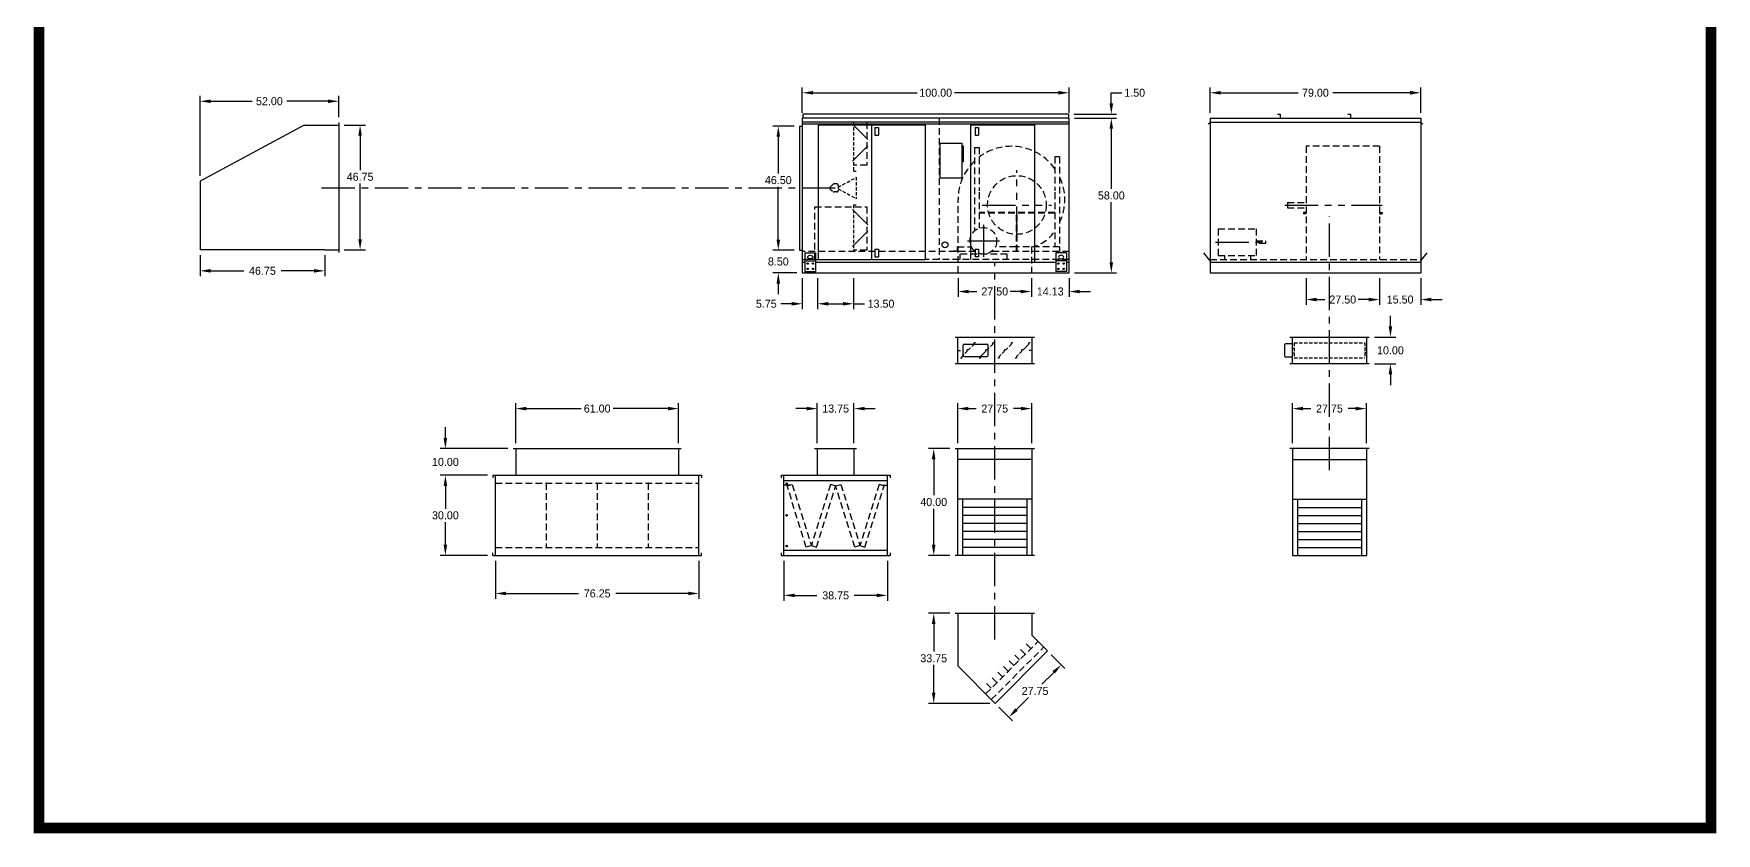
# Model space of a CAD drawing. Header units: inches. Extents: x 6 to 636, y -763 to 72.
# Drawn here: x 6 to 636, y -763 to -463 of the extents above; entities that cross this region are included whole.
import ezdxf

# ---------------------------------------------------------------- set-up
doc = ezdxf.new("R2010")
doc.units = ezdxf.units.IN
doc.header["$LTSCALE"] = 10
doc.header["$MEASUREMENT"] = 0
for name, pattern in [('CENTER', [2, 1.25, -0.25, 0.25, -0.25]), ('HIDDEN', [0.375, 0.25, -0.125]), ('PHANTOM', [2.5, 1.25, -0.25, 0.25, -0.25, 0.25, -0.25])]:
    doc.linetypes.add(name, pattern=pattern)
for name, color, linetype in [('4-Way DiffuserDN', 5, 'Continuous'), ('CENTERLINE', 2, 'CENTER'), ('DIFFUSER', 5, 'Continuous'), ('DISC-DAMPER', 5, 'Continuous'), ('FA-FILTER', 5, 'Continuous'), ('FDT-HOOD', 5, 'Continuous'), ('OBJECT', 5, 'Continuous'), ('RAM22UNIT', 3, 'Continuous')]:
    doc.layers.add(name, color=color, linetype=linetype)
doc.layers.add('TEXT', color=7, linetype='Continuous', lineweight=40)
doc.dimstyles.new('DIMENSIONS', dxfattribs={"dimscale": 0, "dimtxt": 3, "dimasz": 4, "dimexe": 2, "dimexo": 2, "dimgap": 1, "dimtad": 0, "dimtih": 1, "dimtoh": 1, "dimzin": 0, "dimdsep": 46, "dimtxsty": 'Standard', "dimcen": 0.09, "dimclrd": 256, "dimclre": 256, "dimclrt": 1, "dimadec": 0, "dimazin": 0, "dimtfac": 1, "dimtofl": 0, "dimtmove": 0, "dimatfit": 3, "dimfxl": 0, "dimtolj": 1, "dimtzin": 0, "dimarcsym": 0})

# ---------------------------------------------------------------- blocks, each defined once
blk = doc.blocks.new('*D57')
at = {"layer": 'DEFPOINTS', "color": 0}
for p in [(342.96, -680.28), (350.96, -680.28), (365.96, -714.03)]:
    blk.add_point(p, dxfattribs=at)
at = {"layer": 'RAM22UNIT', "lineweight": -2}
for p, q in [((348.96, -680.28), (340.96, -680.28)), ((342.96, -684.28), (342.96, -694.65)), ((342.96, -710.03), (342.96, -699.65)), ((363.96, -714.03), (340.96, -714.03))]:
    blk.add_line(p, q, dxfattribs=at)
at = {"layer": 'RAM22UNIT'}
for points in [[(342.29, -684.28), (343.62, -684.28), (342.96, -680.28)], [(342.29, -710.03), (343.62, -710.03), (342.96, -714.03)]]:
    blk.add_solid(points, dxfattribs=at)
at = {"layer": 'RAM22UNIT', "color": 1, "insert": (342.96, -697.15), "char_height": 3, "attachment_point": 5}
blk.add_mtext('\\A1;33.75', dxfattribs=at)
blk = doc.blocks.new('*D59')
at = {"layer": 'DEFPOINTS', "color": 0}
for p in [(352.08, -552.7), (379.58, -552.7), (379.58, -559.69)]:
    blk.add_point(p, dxfattribs=at)
at = {"layer": 'RAM22UNIT', "lineweight": -2}
for p, q in [((352.08, -554.7), (352.08, -561.69)), ((379.58, -554.7), (379.58, -561.69)), ((356.08, -559.69), (359.08, -559.69)), ((375.58, -559.69), (372.58, -559.69))]:
    blk.add_line(p, q, dxfattribs=at)
at = {"layer": 'RAM22UNIT'}
for points in [[(356.08, -559.03), (356.08, -560.36), (352.08, -559.69)], [(375.58, -559.03), (375.58, -560.36), (379.58, -559.69)]]:
    blk.add_solid(points, dxfattribs=at)
at = {"layer": 'RAM22UNIT', "color": 1, "insert": (365.83, -559.69), "char_height": 3, "attachment_point": 5}
blk.add_mtext('\\A1;27.50', dxfattribs=at)
blk = doc.blocks.new('*D60')
at = {"layer": 'DEFPOINTS', "color": 0}
for p in [(379.71, -603.57), (351.96, -618.57), (379.71, -618.57)]:
    blk.add_point(p, dxfattribs=at)
at = {"layer": 'RAM22UNIT', "lineweight": -2}
for p, q in [((351.96, -616.57), (351.96, -601.57)), ((355.96, -603.57), (358.83, -603.57)), ((375.71, -603.57), (372.83, -603.57)), ((379.71, -616.57), (379.71, -601.57))]:
    blk.add_line(p, q, dxfattribs=at)
at = {"layer": 'RAM22UNIT'}
for points in [[(355.96, -602.9), (355.96, -604.24), (351.96, -603.57)], [(375.71, -602.9), (375.71, -604.24), (379.71, -603.57)]]:
    blk.add_solid(points, dxfattribs=at)
at = {"layer": 'RAM22UNIT', "color": 1, "insert": (365.83, -603.57), "char_height": 3, "attachment_point": 5}
blk.add_mtext('\\A1;27.75', dxfattribs=at)
blk = doc.blocks.new('*D62')
at = {"layer": 'DEFPOINTS', "color": 0}
for p in [(393.71, -485.2), (293.71, -494.7), (393.71, -494.7)]:
    blk.add_point(p, dxfattribs=at)
at = {"layer": 'RAM22UNIT', "lineweight": -2}
for p, q in [((293.71, -492.7), (293.71, -483.2)), ((297.71, -485.2), (336.71, -485.2)), ((389.71, -485.2), (350.71, -485.2)), ((393.71, -492.7), (393.71, -483.2))]:
    blk.add_line(p, q, dxfattribs=at)
at = {"layer": 'RAM22UNIT'}
for points in [[(297.71, -484.53), (297.71, -485.87), (293.71, -485.2)], [(389.71, -484.53), (389.71, -485.87), (393.71, -485.2)]]:
    blk.add_solid(points, dxfattribs=at)
at = {"layer": 'RAM22UNIT', "color": 1, "insert": (343.71, -485.2), "char_height": 3, "attachment_point": 5}
blk.add_mtext('\\A1;100.00', dxfattribs=at)
blk = doc.blocks.new('*D63')
at = {"layer": 'DEFPOINTS', "color": 0}
for p in [(350.96, -618.57), (342.96, -658.57), (350.96, -658.57)]:
    blk.add_point(p, dxfattribs=at)
at = {"layer": 'RAM22UNIT', "lineweight": -2}
for p, q in [((348.96, -618.57), (340.96, -618.57)), ((342.96, -622.57), (342.96, -636.07)), ((342.96, -654.57), (342.96, -641.07)), ((348.96, -658.57), (340.96, -658.57))]:
    blk.add_line(p, q, dxfattribs=at)
at = {"layer": 'RAM22UNIT'}
for points in [[(342.29, -622.57), (343.62, -622.57), (342.96, -618.57)], [(342.29, -654.57), (343.62, -654.57), (342.96, -658.57)]]:
    blk.add_solid(points, dxfattribs=at)
at = {"layer": 'RAM22UNIT', "color": 1, "insert": (342.96, -638.57), "char_height": 3, "attachment_point": 5}
blk.add_mtext('\\A1;40.00', dxfattribs=at)
blk = doc.blocks.new('*D64')
at = {"layer": 'DEFPOINTS', "color": 0}
for p in [(67.97, -544.07), (114.72, -544.07), (114.72, -551.94)]:
    blk.add_point(p, dxfattribs=at)
at = {"layer": 'RAM22UNIT', "lineweight": -2}
for p, q in [((67.97, -546.07), (67.97, -553.94)), ((114.72, -546.07), (114.72, -553.94)), ((71.97, -551.94), (84.35, -551.94)), ((110.72, -551.94), (98.35, -551.94))]:
    blk.add_line(p, q, dxfattribs=at)
at = {"layer": 'RAM22UNIT'}
for points in [[(71.97, -551.27), (71.97, -552.6), (67.97, -551.94)], [(110.72, -551.27), (110.72, -552.6), (114.72, -551.94)]]:
    blk.add_solid(points, dxfattribs=at)
at = {"layer": 'RAM22UNIT', "color": 1, "insert": (91.35, -551.94), "char_height": 3, "attachment_point": 5}
blk.add_mtext('\\A1;46.75', dxfattribs=at)
blk = doc.blocks.new('*D65')
at = {"layer": 'DEFPOINTS', "color": 0}
for p in [(119.97, -488.38), (119.97, -496.32), (67.97, -518.32)]:
    blk.add_point(p, dxfattribs=at)
at = {"layer": 'RAM22UNIT', "lineweight": -2}
for p, q in [((67.97, -516.32), (67.97, -486.38)), ((71.97, -488.38), (87.47, -488.38)), ((115.97, -488.38), (100.47, -488.38)), ((119.97, -494.32), (119.97, -486.38))]:
    blk.add_line(p, q, dxfattribs=at)
at = {"layer": 'RAM22UNIT'}
for points in [[(71.97, -487.72), (71.97, -489.05), (67.97, -488.38)], [(115.97, -487.72), (115.97, -489.05), (119.97, -488.38)]]:
    blk.add_solid(points, dxfattribs=at)
at = {"layer": 'RAM22UNIT', "color": 1, "insert": (93.97, -488.38), "char_height": 3, "attachment_point": 5}
blk.add_mtext('\\A1;52.00', dxfattribs=at)
blk = doc.blocks.new('*D66')
at = {"layer": 'DEFPOINTS', "color": 0}
for p in [(119.97, -497.32), (119.97, -544.07), (127.97, -544.07)]:
    blk.add_point(p, dxfattribs=at)
at = {"layer": 'RAM22UNIT', "lineweight": -2}
for p, q in [((121.97, -497.32), (129.97, -497.32)), ((127.97, -501.32), (127.97, -514.2)), ((127.97, -540.07), (127.97, -519.2)), ((121.97, -544.07), (129.97, -544.07))]:
    blk.add_line(p, q, dxfattribs=at)
at = {"layer": 'RAM22UNIT'}
for points in [[(127.3, -501.32), (128.63, -501.32), (127.97, -497.32)], [(127.3, -540.07), (128.63, -540.07), (127.97, -544.07)]]:
    blk.add_solid(points, dxfattribs=at)
at = {"layer": 'RAM22UNIT', "color": 1, "insert": (127.97, -516.7), "char_height": 3, "attachment_point": 5}
blk.add_mtext('\\A1;46.75', dxfattribs=at)
blk = doc.blocks.new('*D67')
at = {"layer": 'DEFPOINTS', "color": 0}
for p in [(292.71, -544.2), (284.71, -552.7), (293.71, -552.7)]:
    blk.add_point(p, dxfattribs=at)
at = {"layer": 'RAM22UNIT', "lineweight": -2}
for p, q in [((284.71, -540.2), (284.71, -536.2)), ((290.71, -544.2), (282.71, -544.2)), ((291.71, -552.7), (282.71, -552.7)), ((284.71, -556.7), (284.71, -560.7))]:
    blk.add_line(p, q, dxfattribs=at)
at = {"layer": 'RAM22UNIT'}
for points in [[(284.04, -540.2), (285.37, -540.2), (284.71, -544.2)], [(284.04, -556.7), (285.37, -556.7), (284.71, -552.7)]]:
    blk.add_solid(points, dxfattribs=at)
at = {"layer": 'RAM22UNIT', "color": 1, "insert": (284.71, -548.45), "char_height": 3, "attachment_point": 5}
blk.add_mtext('\\A1;8.50', dxfattribs=at)
blk = doc.blocks.new('*D68')
at = {"layer": 'DEFPOINTS', "color": 0}
for p in [(292.71, -497.7), (284.71, -544.2), (292.71, -544.2)]:
    blk.add_point(p, dxfattribs=at)
at = {"layer": 'RAM22UNIT', "lineweight": -2}
for p, q in [((290.71, -497.7), (282.71, -497.7)), ((284.71, -501.7), (284.71, -515.45)), ((284.71, -540.2), (284.71, -520.45)), ((290.71, -544.2), (282.71, -544.2))]:
    blk.add_line(p, q, dxfattribs=at)
at = {"layer": 'RAM22UNIT'}
for points in [[(284.04, -501.7), (285.37, -501.7), (284.71, -497.7)], [(284.04, -540.2), (285.37, -540.2), (284.71, -544.2)]]:
    blk.add_solid(points, dxfattribs=at)
at = {"layer": 'RAM22UNIT', "color": 1, "insert": (284.71, -517.95), "char_height": 3, "attachment_point": 5}
blk.add_mtext('\\A1;46.50', dxfattribs=at)
blk = doc.blocks.new('*D71')
at = {"layer": 'DEFPOINTS', "color": 0}
for p in [(385.58, -694.4), (390.76, -699.58), (365.96, -714.03)]:
    blk.add_point(p, dxfattribs=at)
at = {"layer": 'RAM22UNIT', "lineweight": -2}
for p, q in [((386.99, -695.82), (392.17, -701)), ((387.93, -702.41), (383.45, -706.9)), ((373.97, -716.38), (378.45, -711.9)), ((367.37, -715.44), (372.55, -720.62))]:
    blk.add_line(p, q, dxfattribs=at)
at = {"layer": 'RAM22UNIT'}
for points in [[(387.46, -701.94), (388.4, -702.88), (390.76, -699.58)], [(373.49, -715.91), (374.44, -716.85), (371.14, -719.21)]]:
    blk.add_solid(points, dxfattribs=at)
at = {"layer": 'RAM22UNIT', "color": 1, "insert": (380.95, -709.4), "char_height": 3, "attachment_point": 5}
blk.add_mtext('\\A1;27.75', dxfattribs=at)
blk = doc.blocks.new('*D72')
at = {"layer": 'DEFPOINTS', "color": 0}
for p in [(505.15, -603.57), (477.4, -618.57), (505.15, -618.57)]:
    blk.add_point(p, dxfattribs=at)
at = {"layer": 'RAM22UNIT', "lineweight": -2}
for p, q in [((477.4, -616.57), (477.4, -601.57)), ((481.4, -603.57), (484.28, -603.57)), ((501.15, -603.57), (498.28, -603.57)), ((505.15, -616.57), (505.15, -601.57))]:
    blk.add_line(p, q, dxfattribs=at)
at = {"layer": 'RAM22UNIT'}
for points in [[(481.4, -602.9), (481.4, -604.24), (477.4, -603.57)], [(501.15, -602.9), (501.15, -604.24), (505.15, -603.57)]]:
    blk.add_solid(points, dxfattribs=at)
at = {"layer": 'RAM22UNIT', "color": 1, "insert": (491.28, -603.57), "char_height": 3, "attachment_point": 5}
blk.add_mtext('\\A1;27.75', dxfattribs=at)
blk = doc.blocks.new('*D73')
at = {"layer": 'DEFPOINTS', "color": 0}
for p in [(393.46, -493.2), (393.71, -494.7), (409.53, -493.2)]:
    blk.add_point(p, dxfattribs=at)
at = {"layer": 'RAM22UNIT', "lineweight": -2}
for p, q in [((409.53, -489.2), (409.53, -485.2)), ((409.53, -485.2), (413.53, -485.2)), ((395.46, -493.2), (411.53, -493.2)), ((395.71, -494.7), (411.53, -494.7)), ((409.53, -498.7), (409.53, -502.7))]:
    blk.add_line(p, q, dxfattribs=at)
at = {"layer": 'RAM22UNIT'}
for points in [[(408.86, -489.2), (410.19, -489.2), (409.53, -493.2)], [(408.86, -498.7), (410.19, -498.7), (409.53, -494.7)]]:
    blk.add_solid(points, dxfattribs=at)
at = {"layer": 'RAM22UNIT', "color": 1, "insert": (418.28, -485.2), "char_height": 3, "attachment_point": 5}
blk.add_mtext('\\A1;1.50', dxfattribs=at)
blk = doc.blocks.new('*D74')
at = {"layer": 'DEFPOINTS', "color": 0}
for p in [(393.71, -494.7), (409.53, -494.7), (393.71, -552.7)]:
    blk.add_point(p, dxfattribs=at)
at = {"layer": 'RAM22UNIT', "lineweight": -2}
for p, q in [((395.71, -494.7), (411.53, -494.7)), ((409.53, -498.7), (409.53, -521.2)), ((409.53, -548.7), (409.53, -526.2)), ((395.71, -552.7), (411.53, -552.7))]:
    blk.add_line(p, q, dxfattribs=at)
at = {"layer": 'RAM22UNIT'}
for points in [[(408.86, -498.7), (410.19, -498.7), (409.53, -494.7)], [(408.86, -548.7), (410.19, -548.7), (409.53, -552.7)]]:
    blk.add_solid(points, dxfattribs=at)
at = {"layer": 'RAM22UNIT', "color": 1, "insert": (409.53, -523.7), "char_height": 3, "attachment_point": 5}
blk.add_mtext('\\A1;58.00', dxfattribs=at)
blk = doc.blocks.new('*D75')
at = {"layer": 'DEFPOINTS', "color": 0}
for p in [(379.58, -552.7), (393.71, -552.7), (393.71, -559.69)]:
    blk.add_point(p, dxfattribs=at)
at = {"layer": 'RAM22UNIT', "lineweight": -2}
for p, q in [((379.58, -554.7), (379.58, -561.69)), ((393.71, -554.7), (393.71, -561.69)), ((375.58, -559.69), (371.58, -559.69)), ((397.71, -559.69), (401.71, -559.69))]:
    blk.add_line(p, q, dxfattribs=at)
at = {"layer": 'RAM22UNIT'}
for points in [[(375.58, -559.03), (375.58, -560.36), (379.58, -559.69)], [(397.71, -559.03), (397.71, -560.36), (393.71, -559.69)]]:
    blk.add_solid(points, dxfattribs=at)
at = {"layer": 'RAM22UNIT', "color": 1, "insert": (386.64, -559.69), "char_height": 3, "attachment_point": 5}
blk.add_mtext('\\A1;14.13', dxfattribs=at)
blk = doc.blocks.new('*D76')
at = {"layer": 'DEFPOINTS', "color": 0}
for p in [(506.15, -576.74), (514.15, -576.74), (506.15, -586.74)]:
    blk.add_point(p, dxfattribs=at)
at = {"layer": 'RAM22UNIT', "lineweight": -2}
for p, q in [((514.15, -572.74), (514.15, -568.74)), ((508.15, -576.74), (516.15, -576.74)), ((508.15, -586.74), (516.15, -586.74)), ((514.15, -590.74), (514.15, -594.74))]:
    blk.add_line(p, q, dxfattribs=at)
at = {"layer": 'RAM22UNIT'}
for points in [[(513.49, -572.74), (514.82, -572.74), (514.15, -576.74)], [(513.49, -590.74), (514.82, -590.74), (514.15, -586.74)]]:
    blk.add_solid(points, dxfattribs=at)
at = {"layer": 'RAM22UNIT', "color": 1, "insert": (514.15, -581.74), "char_height": 3, "attachment_point": 5}
blk.add_mtext('\\A1;10.00', dxfattribs=at)
blk = doc.blocks.new('*D123')
at = {"layer": 'DEFPOINTS', "color": 0}
for p in [(286.83, -658.57), (325.58, -658.57), (325.58, -673.57)]:
    blk.add_point(p, dxfattribs=at)
at = {"layer": 'RAM22UNIT', "lineweight": -2}
for p, q in [((286.83, -660.57), (286.83, -675.57)), ((325.58, -660.57), (325.58, -675.57)), ((290.83, -673.57), (299.21, -673.57)), ((321.58, -673.57), (313.21, -673.57))]:
    blk.add_line(p, q, dxfattribs=at)
at = {"layer": 'RAM22UNIT'}
for points in [[(290.83, -672.9), (290.83, -674.23), (286.83, -673.57)], [(321.58, -672.9), (321.58, -674.23), (325.58, -673.57)]]:
    blk.add_solid(points, dxfattribs=at)
at = {"layer": 'RAM22UNIT', "color": 1, "insert": (306.21, -673.57), "char_height": 3, "attachment_point": 5}
blk.add_mtext('\\A1;38.75', dxfattribs=at)
blk = doc.blocks.new('*D124')
at = {"layer": 'DEFPOINTS', "color": 0}
for p in [(313.08, -603.57), (299.33, -618.57), (313.08, -618.57)]:
    blk.add_point(p, dxfattribs=at)
at = {"layer": 'RAM22UNIT', "lineweight": -2}
for p, q in [((295.33, -603.57), (291.33, -603.57)), ((299.33, -616.57), (299.33, -601.57)), ((313.08, -616.57), (313.08, -601.57)), ((317.08, -603.57), (321.08, -603.57))]:
    blk.add_line(p, q, dxfattribs=at)
at = {"layer": 'RAM22UNIT'}
for points in [[(295.33, -602.9), (295.33, -604.24), (299.33, -603.57)], [(317.08, -602.9), (317.08, -604.24), (313.08, -603.57)]]:
    blk.add_solid(points, dxfattribs=at)
at = {"layer": 'RAM22UNIT', "color": 1, "insert": (306.21, -603.57), "char_height": 3, "attachment_point": 5}
blk.add_mtext('\\A1;13.75', dxfattribs=at)
blk = doc.blocks.new('*D119')
at = {"layer": 'DEFPOINTS', "color": 0}
for p in [(159.93, -628.57), (177.71, -628.57), (177.71, -658.57)]:
    blk.add_point(p, dxfattribs=at)
at = {"layer": 'RAM22UNIT', "lineweight": -2}
for p, q in [((175.71, -628.57), (157.93, -628.57)), ((159.93, -632.57), (159.93, -641.07)), ((159.93, -654.57), (159.93, -646.07)), ((175.71, -658.57), (157.93, -658.57))]:
    blk.add_line(p, q, dxfattribs=at)
at = {"layer": 'RAM22UNIT'}
for points in [[(159.26, -632.57), (160.59, -632.57), (159.93, -628.57)], [(159.26, -654.57), (160.59, -654.57), (159.93, -658.57)]]:
    blk.add_solid(points, dxfattribs=at)
at = {"layer": 'RAM22UNIT', "color": 1, "insert": (159.93, -643.57), "char_height": 3, "attachment_point": 5}
blk.add_mtext('\\A1;30.00', dxfattribs=at)
blk = doc.blocks.new('*D122')
at = {"layer": 'DEFPOINTS', "color": 0}
for p in [(178.71, -658.57), (254.96, -658.57), (254.96, -672.85)]:
    blk.add_point(p, dxfattribs=at)
at = {"layer": 'RAM22UNIT', "lineweight": -2}
for p, q in [((178.71, -660.57), (178.71, -674.85)), ((254.96, -660.57), (254.96, -674.85)), ((182.71, -672.85), (209.83, -672.85)), ((250.96, -672.85), (223.83, -672.85))]:
    blk.add_line(p, q, dxfattribs=at)
at = {"layer": 'RAM22UNIT'}
for points in [[(182.71, -672.19), (182.71, -673.52), (178.71, -672.85)], [(250.96, -672.19), (250.96, -673.52), (254.96, -672.85)]]:
    blk.add_solid(points, dxfattribs=at)
at = {"layer": 'RAM22UNIT', "color": 1, "insert": (216.83, -672.85), "char_height": 3, "attachment_point": 5}
blk.add_mtext('\\A1;76.25', dxfattribs=at)
blk = doc.blocks.new('A$C7EE451D5')
at = {"layer": 'FA-FILTER', "linetype": 'Continuous'}
for centre in [(2, -3.1875), (2, -15), (2, -26.5)]:
    blk.add_circle(centre, 0.3125, dxfattribs=at)
blk = doc.blocks.new('*D121')
at = {"layer": 'DEFPOINTS', "color": 0}
for p in [(247.33, -603.57), (186.33, -618.57), (247.33, -618.57)]:
    blk.add_point(p, dxfattribs=at)
at = {"layer": 'RAM22UNIT', "lineweight": -2}
for p, q in [((186.33, -616.57), (186.33, -601.57)), ((190.33, -603.57), (210.83, -603.57)), ((243.33, -603.57), (222.83, -603.57)), ((247.33, -616.57), (247.33, -601.57))]:
    blk.add_line(p, q, dxfattribs=at)
at = {"layer": 'RAM22UNIT'}
for points in [[(190.33, -602.9), (190.33, -604.24), (186.33, -603.57)], [(243.33, -602.9), (243.33, -604.24), (247.33, -603.57)]]:
    blk.add_solid(points, dxfattribs=at)
at = {"layer": 'RAM22UNIT', "color": 1, "insert": (216.83, -603.57), "char_height": 3, "attachment_point": 5}
blk.add_mtext('\\A1;61.00', dxfattribs=at)
blk = doc.blocks.new('*D120')
at = {"layer": 'DEFPOINTS', "color": 0}
for p in [(159.93, -618.57), (185.33, -618.57), (177.71, -628.57)]:
    blk.add_point(p, dxfattribs=at)
at = {"layer": 'RAM22UNIT', "lineweight": -2}
for p, q in [((159.93, -614.57), (159.93, -610.57)), ((183.33, -618.57), (157.93, -618.57)), ((175.71, -628.57), (157.93, -628.57)), ((159.93, -632.57), (159.93, -636.57))]:
    blk.add_line(p, q, dxfattribs=at)
at = {"layer": 'RAM22UNIT'}
for points in [[(159.26, -614.57), (160.59, -614.57), (159.93, -618.57)], [(159.26, -632.57), (160.59, -632.57), (159.93, -628.57)]]:
    blk.add_solid(points, dxfattribs=at)
at = {"layer": 'RAM22UNIT', "color": 1, "insert": (159.93, -623.57), "char_height": 3, "attachment_point": 5}
blk.add_mtext('\\A1;10.00', dxfattribs=at)
blk = doc.blocks.new('*D126')
at = {"layer": 'DEFPOINTS', "color": 0}
for p in [(293.71, -552.7), (299.46, -552.7), (299.46, -564.28)]:
    blk.add_point(p, dxfattribs=at)
at = {"layer": 'RAM22UNIT', "lineweight": -2}
for p, q in [((293.71, -554.7), (293.71, -566.28)), ((299.46, -554.7), (299.46, -566.28)), ((289.71, -564.28), (285.71, -564.28)), ((303.46, -564.28), (307.46, -564.28))]:
    blk.add_line(p, q, dxfattribs=at)
at = {"layer": 'RAM22UNIT'}
for points in [[(289.71, -563.61), (289.71, -564.94), (293.71, -564.28)], [(303.46, -563.61), (303.46, -564.94), (299.46, -564.28)]]:
    blk.add_solid(points, dxfattribs=at)
at = {"layer": 'RAM22UNIT', "color": 1, "insert": (280.21, -564.28), "char_height": 3, "attachment_point": 5}
blk.add_mtext('\\A1;5.75', dxfattribs=at)
blk = doc.blocks.new('*D127')
at = {"layer": 'DEFPOINTS', "color": 0}
for p in [(299.46, -552.7), (312.96, -552.7), (312.96, -564.28)]:
    blk.add_point(p, dxfattribs=at)
at = {"layer": 'RAM22UNIT', "lineweight": -2}
for p, q in [((299.46, -554.7), (299.46, -566.28)), ((312.96, -554.7), (312.96, -566.28)), ((303.46, -564.28), (308.96, -564.28)), ((312.96, -564.28), (316.96, -564.28))]:
    blk.add_line(p, q, dxfattribs=at)
at = {"layer": 'RAM22UNIT'}
for points in [[(303.46, -563.61), (303.46, -564.94), (299.46, -564.28)], [(308.96, -563.61), (308.96, -564.94), (312.96, -564.28)]]:
    blk.add_solid(points, dxfattribs=at)
at = {"layer": 'RAM22UNIT', "color": 1, "insert": (323.21, -564.28), "char_height": 3, "attachment_point": 5}
blk.add_mtext('\\A1;13.50', dxfattribs=at)
blk = doc.blocks.new('*D129')
at = {"layer": 'DEFPOINTS', "color": 0}
for p in [(285.04, -46.26), (293.71, -46.26), (292.71, -52.01), (510.03, -552.7), (525.53, -552.7), (525.53, -562.7)]:
    blk.add_point(p, dxfattribs=at)
at = {"layer": 'RAM22UNIT', "lineweight": -2}
for p, q in [((285.04, -42.26), (285.04, -37.57)), ((285.04, -37.57), (289.04, -37.57)), ((291.71, -46.26), (283.04, -46.26)), ((290.71, -52.01), (283.04, -52.01)), ((285.04, -56.01), (285.04, -60.01)), ((510.03, -554.7), (510.03, -564.7)), ((525.53, -554.7), (525.53, -564.7)), ((506.03, -562.7), (502.03, -562.7)), ((529.53, -562.7), (533.53, -562.7))]:
    blk.add_line(p, q, dxfattribs=at)
at = {"layer": 'RAM22UNIT'}
for points in [[(284.38, -42.26), (285.71, -42.26), (285.04, -46.26)], [(284.38, -56.01), (285.71, -56.01), (285.04, -52.01)], [(506.03, -562.03), (506.03, -563.37), (510.03, -562.7)], [(529.53, -562.03), (529.53, -563.37), (525.53, -562.7)]]:
    blk.add_solid(points, dxfattribs=at)
at = {"layer": 'RAM22UNIT', "color": 1, "char_height": 3, "attachment_point": 5}
for s, insert in [('\\A1;5.75', (294.54, -37.57)), ('\\A1;15.50', (517.78, -562.7))]:
    blk.add_mtext(s, dxfattribs=dict(at, insert=insert))
blk = doc.blocks.new('*D130')
at = {"layer": 'DEFPOINTS', "color": 0}
for p in [(525.53, -485.2), (446.53, -494.7), (525.53, -494.7), (482.53, -552.7), (510.03, -552.7), (482.53, -562.7)]:
    blk.add_point(p, dxfattribs=at)
at = {"layer": 'RAM22UNIT', "lineweight": -2}
for p, q in [((446.53, -492.7), (446.53, -483.2)), ((450.53, -485.2), (479.53, -485.2)), ((521.53, -485.2), (492.53, -485.2)), ((525.53, -492.7), (525.53, -483.2)), ((482.53, -554.7), (482.53, -564.7)), ((510.03, -554.7), (510.03, -564.7)), ((486.53, -562.7), (489.53, -562.7)), ((506.03, -562.7), (503.03, -562.7))]:
    blk.add_line(p, q, dxfattribs=at)
at = {"layer": 'RAM22UNIT'}
for points in [[(450.53, -484.53), (450.53, -485.87), (446.53, -485.2)], [(521.53, -484.53), (521.53, -485.87), (525.53, -485.2)], [(486.53, -562.03), (486.53, -563.37), (482.53, -562.7)], [(506.03, -562.03), (506.03, -563.37), (510.03, -562.7)]]:
    blk.add_solid(points, dxfattribs=at)
at = {"layer": 'RAM22UNIT', "color": 1, "char_height": 3, "attachment_point": 5}
for s, insert in [('\\A1;79.00', (486.03, -485.2)), ('\\A1;27.50', (496.28, -562.7))]:
    blk.add_mtext(s, dxfattribs=dict(at, insert=insert))

msp = doc.modelspace()

# ---------------------------------------------------------------- linework, layer by layer
at = {"color": 5, "ltscale": 12}
for p, q in [((320.957, -498.199), (322.207, -498.199)), ((320.957, -498.199), (320.957, -501.074)), ((322.207, -498.199), (322.207, -501.074)), ((358.457, -498.199), (358.457, -501.074)), ((358.457, -498.199), (359.707, -498.199)), ((359.707, -498.199), (359.707, -501.074)), ((320.957, -501.074), (322.207, -501.074)), ((358.457, -501.074), (359.707, -501.074)), ((320.957, -543.824), (322.207, -543.824)), ((320.957, -543.824), (320.957, -546.699)), ((320.957, -546.699), (322.207, -546.699)), ((322.207, -543.824), (322.207, -546.699)), ((358.457, -543.824), (359.707, -543.824)), ((358.457, -543.824), (358.457, -546.699)), ((359.707, -543.824), (359.707, -546.699))]:
    msp.add_line(p, q, dxfattribs=at)
at = {"layer": '4-Way DiffuserDN'}
for p, q in [((350.957, -618.568), (380.707, -618.568)), ((351.957, -658.568), (351.957, -618.568)), ((351.957, -622.568), (379.707, -622.568)), ((379.707, -618.568), (379.707, -658.568)), ((379.707, -637.568), (351.957, -637.568)), ((353.832, -658.568), (353.832, -637.568)), ((377.832, -640.568), (353.832, -640.568)), ((377.832, -637.568), (377.832, -658.568)), ((377.832, -643.568), (353.832, -643.568)), ((377.832, -646.568), (353.832, -646.568)), ((377.832, -649.568), (353.832, -649.568)), ((377.832, -652.568), (353.832, -652.568)), ((377.832, -655.568), (353.832, -655.568)), ((380.707, -658.568), (350.957, -658.568))]:
    msp.add_line(p, q, dxfattribs=at)
at = {"layer": '4-Way DiffuserDN', "ltscale": 8}
for p, q in [((506.153, -618.568), (476.403, -618.568)), ((477.403, -618.568), (477.403, -658.568)), ((477.403, -622.605), (505.153, -622.605)), ((505.153, -618.568), (505.153, -658.568)), ((477.403, -637.568), (505.153, -637.568)), ((479.278, -637.568), (479.278, -658.568)), ((479.278, -640.568), (503.278, -640.568)), ((503.278, -637.568), (503.278, -658.568)), ((479.278, -643.568), (503.278, -643.568)), ((479.278, -646.568), (503.278, -646.568)), ((479.278, -649.568), (503.278, -649.568)), ((479.278, -652.568), (503.278, -652.568)), ((479.278, -655.568), (503.278, -655.568)), ((477.403, -658.568), (505.153, -658.568))]:
    msp.add_line(p, q, dxfattribs=at)
at = {"layer": 'CENTERLINE'}
for p, q in [((306.014, -520.949), (111.017, -520.949)), ((491.278, -626.693), (491.278, -531.618)), ((365.832, -690.15), (365.832, -548.699))]:
    msp.add_line(p, q, dxfattribs=at)
at = {"layer": 'DIFFUSER'}
for p, q in [((350.957, -680.275), (380.707, -680.275)), ((351.957, -680.275), (351.957, -700.025)), ((379.707, -680.275), (379.707, -688.531)), ((379.707, -688.531), (385.579, -694.403)), ((365.957, -714.025), (351.957, -700.025)), ((365.957, -714.025), (385.579, -694.403))]:
    msp.add_line(p, q, dxfattribs=at)
at = {"layer": 'DIFFUSER', "color": 4, "linetype": 'HIDDEN'}
for p, q in [((362.421, -710.49), (382.043, -690.868)), ((364.543, -712.611), (384.165, -692.989)), ((377.27, -695.641), (375.149, -693.519)), ((379.392, -693.519), (377.27, -691.398)), ((370.907, -702.005), (368.785, -699.883)), ((373.028, -699.883), (370.907, -697.762)), ((375.149, -697.762), (373.028, -695.641)), ((364.543, -708.369), (362.421, -706.247)), ((366.664, -706.247), (364.543, -704.126)), ((368.785, -704.126), (366.664, -702.005))]:
    msp.add_line(p, q, dxfattribs=at)
at = {"layer": 'DISC-DAMPER'}
for p, q in [((350.957, -576.735), (380.707, -576.735)), ((351.957, -586.735), (351.957, -576.735)), ((379.707, -576.735), (379.707, -586.735)), ((476.403, -576.735), (506.153, -576.735)), ((477.403, -586.735), (477.403, -576.735)), ((505.153, -576.735), (505.153, -586.735)), ((380.707, -586.735), (350.957, -586.735)), ((506.153, -586.735), (476.403, -586.735))]:
    msp.add_line(p, q, dxfattribs=at)
at = {"layer": 'DISC-DAMPER', "ltscale": 8}
for p, q in [((353.998, -583.615), (353.998, -579.855)), ((354.468, -579.385), (362.928, -579.385)), ((363.398, -583.615), (363.398, -579.855)), ((474.403, -579.735), (474.403, -583.735)), ((477.403, -579.235), (474.903, -579.235)), ((354.468, -584.085), (362.928, -584.085)), ((477.403, -584.235), (474.903, -584.235))]:
    msp.add_line(p, q, dxfattribs=at)
at = {"layer": 'DISC-DAMPER', "color": 4, "linetype": 'HIDDEN', "ltscale": 0.5}
for p, q in [((358.111, -579.406), (356.032, -581.485)), ((365.111, -579.406), (363.032, -581.485)), ((372.111, -579.406), (370.032, -581.485)), ((478.028, -578.906), (504.528, -578.906)), ((478.028, -578.906), (478.028, -584.563)), ((504.528, -578.906), (504.528, -584.563)), ((355.532, -581.985), (353.453, -584.063)), ((355.532, -581.985), (355.532, -581.485)), ((356.032, -581.485), (355.532, -581.485)), ((369.532, -581.985), (367.453, -584.063)), ((369.532, -581.985), (369.532, -581.485)), ((370.032, -581.485), (369.532, -581.485)), ((373.453, -584.563), (373.953, -584.563)), ((376.032, -581.985), (373.953, -584.063)), ((373.953, -584.063), (373.953, -584.563)), ((376.032, -581.985), (376.032, -581.485)), ((376.532, -581.485), (376.032, -581.485)), ((478.028, -584.563), (504.528, -584.563))]:
    msp.add_line(p, q, dxfattribs=at)
at = {"layer": 'DISC-DAMPER', "color": 4, "linetype": 'HIDDEN', "ltscale": 8}
for p, q in [((358.611, -578.906), (358.111, -578.906)), ((358.111, -579.406), (358.111, -578.906)), ((365.111, -579.406), (365.111, -578.906)), ((365.611, -578.906), (365.111, -578.906)), ((372.111, -579.406), (372.111, -578.906)), ((372.611, -578.906), (372.111, -578.906)), ((378.611, -579.406), (376.532, -581.485)), ((378.611, -579.406), (378.611, -578.906)), ((379.111, -578.906), (378.611, -578.906)), ((351.957, -581.735), (352.957, -581.735)), ((352.953, -584.563), (353.453, -584.563)), ((353.453, -584.063), (353.453, -584.563)), ((359.953, -584.563), (360.453, -584.563)), ((362.532, -581.985), (360.453, -584.063)), ((360.453, -584.063), (360.453, -584.563)), ((363.032, -581.485), (362.532, -581.485)), ((362.532, -581.985), (362.532, -581.485)), ((366.953, -584.563), (367.453, -584.563)), ((367.453, -584.063), (367.453, -584.563)), ((379.707, -581.735), (378.707, -581.735)), ((477.403, -580.86), (478.028, -580.86)), ((477.403, -582.61), (478.028, -582.61)), ((505.153, -580.86), (504.528, -580.86)), ((505.153, -582.61), (504.528, -582.61))]:
    msp.add_line(p, q, dxfattribs=at)
at = {"layer": 'DISC-DAMPER', "ltscale": 8}
for centre, radius, start, end in [((354.468, -579.855), 0.47, 90, 180), ((362.928, -579.855), 0.47, 0, 90), ((474.903, -579.735), 0.5, 90, 180), ((354.468, -583.615), 0.47, 180, 270), ((362.928, -583.615), 0.47, 270, 0), ((474.903, -583.735), 0.5, 180, 270)]:
    msp.add_arc(centre, radius, start, end, dxfattribs=at)
at = {"layer": 'FDT-HOOD'}
for p, q in [((106.974, -497.324), (67.974, -518.324)), ((106.974, -497.324), (119.974, -497.324)), ((119.974, -496.324), (119.974, -545.074)), ((67.974, -518.324), (67.974, -544.074)), ((114.724, -544.074), (67.974, -544.074)), ((114.724, -544.074), (119.974, -544.074))]:
    msp.add_line(p, q, dxfattribs=at)
at = {"layer": 'OBJECT'}
for p, q in [((292.707, -497.699), (293.707, -497.699)), ((292.707, -497.699), (292.707, -544.199)), ((393.707, -494.699), (293.707, -494.699)), ((293.707, -494.699), (293.707, -552.699)), ((393.707, -496.199), (293.707, -496.199)), ((393.707, -496.949), (293.707, -496.949)), ((393.457, -493.199), (293.957, -493.199)), ((293.957, -493.199), (293.957, -494.699)), ((299.707, -497.199), (299.707, -547.699)), ((299.707, -497.199), (339.707, -497.199)), ((319.707, -497.199), (319.707, -547.699)), ((339.707, -497.199), (339.707, -547.699)), ((356.707, -497.199), (356.707, -547.699)), ((356.707, -497.199), (380.707, -497.199)), ((380.707, -497.199), (380.707, -548.699)), ((393.457, -493.199), (393.457, -494.699)), ((393.707, -499.449), (393.707, -494.699)), ((446.528, -496.199), (445.821, -496.906)), ((446.528, -494.699), (525.528, -494.699)), ((446.528, -494.699), (446.528, -552.699)), ((446.528, -496.199), (525.528, -496.199)), ((471.861, -493.199), (472.861, -493.199)), ((472.861, -493.199), (472.861, -494.699)), ((498.195, -493.199), (499.195, -493.199)), ((499.195, -493.199), (499.195, -494.699)), ((525.528, -494.699), (525.528, -552.699)), ((525.528, -496.199), (526.235, -496.906)), ((393.707, -530.949), (393.707, -499.449)), ((353.962, -511.116), (353.462, -511.116)), ((393.707, -552.699), (393.707, -530.949)), ((292.707, -544.199), (293.707, -544.199)), ((293.707, -547.699), (294.707, -547.699)), ((293.707, -548.699), (294.707, -548.699)), ((298.707, -547.699), (339.707, -547.699)), ((298.707, -548.699), (388.707, -548.699)), ((359.707, -546.699), (358.457, -546.699)), ((392.707, -548.699), (393.707, -548.699)), ((446.528, -548.199), (444.183, -545.199)), ((446.528, -548.699), (525.528, -548.699)), ((525.528, -548.199), (527.873, -545.199)), ((293.707, -552.699), (393.707, -552.699)), ((446.528, -552.699), (525.528, -552.699)), ((185.332, -618.568), (248.332, -618.568)), ((186.332, -618.568), (186.332, -628.568)), ((247.332, -618.568), (247.332, -628.568)), ((298.332, -618.568), (314.082, -618.568)), ((299.332, -618.568), (299.332, -628.568)), ((313.082, -618.568), (313.082, -628.568)), ((177.707, -628.568), (255.957, -628.568)), ((177.707, -628.568), (177.707, -629.568)), ((178.707, -658.568), (178.707, -628.568)), ((254.957, -658.568), (254.957, -628.568)), ((255.957, -628.568), (255.957, -629.568)), ((285.832, -628.568), (326.582, -628.568)), ((285.832, -628.568), (285.832, -629.568)), ((286.832, -658.568), (286.832, -628.568)), ((286.832, -630.568), (325.582, -630.568)), ((325.582, -658.568), (325.582, -628.568)), ((326.582, -628.568), (326.582, -629.568)), ((177.707, -658.568), (177.707, -657.568)), ((177.707, -658.568), (255.957, -658.568)), ((255.957, -658.568), (255.957, -657.568)), ((285.832, -657.568), (285.832, -658.568)), ((285.832, -658.568), (326.582, -658.568)), ((286.832, -656.568), (325.582, -656.568)), ((326.582, -657.568), (326.582, -658.568))]:
    msp.add_line(p, q, dxfattribs=at)
at = {"layer": 'OBJECT', "color": 4, "linetype": 'HIDDEN', "ltscale": 12}
for p, q in [((318.329, -502.759), (312.584, -497.014)), ((318.329, -505.139), (312.584, -510.884)), ((318.329, -534.634), (312.584, -528.889)), ((318.329, -537.014), (312.584, -542.759))]:
    msp.add_line(p, q, dxfattribs=at)
at = {"layer": 'OBJECT', "color": 4, "linetype": 'HIDDEN', "ltscale": 0.5}
for p, q in [((312.957, -496.199), (312.957, -514.574)), ((307.188, -520.578), (313.957, -516.886)), ((312.957, -514.574), (313.957, -514.574)), ((313.957, -516.886), (313.957, -524.886)), ((305.298, -519.507), (304.131, -520.507)), ((304.131, -521.266), (305.298, -522.266)), ((306.688, -519.386), (305.623, -519.386)), ((306.688, -522.386), (305.623, -522.386)), ((307.188, -519.886), (307.188, -521.886)), ((307.188, -521.194), (313.957, -524.886)), ((312.957, -527.199), (312.957, -544.699)), ((312.957, -527.199), (313.957, -527.199))]:
    msp.add_line(p, q, dxfattribs=at)
at = {"layer": 'OBJECT', "color": 4, "linetype": 'HIDDEN'}
for p, q in [((317.957, -496.199), (317.957, -512.324)), ((344.962, -494.699), (344.962, -547.699)), ((358.207, -505.699), (358.207, -537.01)), ((358.207, -505.699), (359.957, -505.699)), ((359.957, -505.699), (359.957, -522.011)), ((388.399, -509.199), (388.399, -522.011)), ((390.149, -509.199), (388.399, -509.199)), ((390.149, -509.199), (390.149, -544.699)), ((510.028, -505.261), (482.528, -505.261)), ((482.528, -505.261), (482.528, -547.699)), ((510.028, -505.261), (510.028, -547.699)), ((317.957, -512.324), (312.957, -512.324)), ((305.298, -522.266), (305.623, -522.386)), ((359.957, -522.511), (359.957, -535.97)), ((388.399, -522.511), (388.399, -542.949)), ((298.457, -527.949), (317.957, -527.949)), ((298.457, -547.699), (298.457, -527.949)), ((317.957, -527.949), (317.957, -544.199)), ((352.082, -552.699), (352.082, -525.261)), ((475.528, -526.261), (482.528, -526.261)), ((475.528, -526.261), (475.528, -528.261)), ((475.528, -528.261), (482.528, -528.261)), ((388.399, -530.011), (359.957, -530.011)), ((388.399, -530.261), (359.957, -530.261)), ((374.019, -544.699), (374.019, -530.261)), ((374.269, -544.699), (374.269, -530.261)), ((482.528, -530.011), (481.528, -530.011)), ((481.528, -530.011), (481.528, -530.511)), ((482.528, -530.511), (481.528, -530.511)), ((510.028, -530.011), (511.028, -530.011)), ((510.028, -530.511), (511.028, -530.511)), ((511.028, -530.011), (511.028, -530.511)), ((449.528, -536.199), (463.778, -536.199)), ((449.528, -536.199), (449.528, -546.199)), ((463.778, -536.199), (463.778, -546.199)), ((463.778, -540.699), (467.278, -540.699)), ((467.278, -541.699), (463.778, -541.699)), ((467.278, -540.699), (467.278, -541.699)), ((358.582, -544.699), (293.707, -544.699)), ((317.957, -544.199), (312.957, -544.199)), ((393.707, -547.699), (339.707, -547.699)), ((350.332, -544.449), (351.832, -544.449)), ((350.332, -544.699), (350.332, -544.449)), ((351.832, -544.449), (351.832, -542.949)), ((351.832, -542.949), (357.117, -542.949)), ((370.457, -545.699), (352.707, -545.699)), ((352.707, -545.699), (352.707, -547.699)), ((393.707, -544.699), (364.582, -544.699)), ((366.457, -544.699), (364.582, -544.699)), ((373.894, -542.949), (366.047, -542.949)), ((370.457, -547.699), (370.457, -545.699)), ((390.149, -542.949), (374.394, -542.949)), ((379.582, -542.949), (379.582, -552.699)), ((446.528, -547.699), (525.528, -547.699)), ((449.528, -546.199), (463.778, -546.199)), ((452.028, -547.699), (452.028, -546.199)), ((461.778, -547.699), (461.778, -546.199)), ((178.707, -631.568), (254.957, -631.568)), ((197.769, -631.568), (197.769, -655.568)), ((216.832, -631.568), (216.832, -655.568)), ((235.894, -631.568), (235.894, -655.568)), ((288.982, -632.269), (286.832, -632.269)), ((323.432, -632.269), (325.582, -632.269)), ((178.707, -655.568), (254.957, -655.568))]:
    msp.add_line(p, q, dxfattribs=at)
at = {"layer": 'OBJECT', "color": 5, "ltscale": 12}
for p, q in [((345.212, -504.116), (353.462, -504.116)), ((345.212, -504.116), (345.212, -517.116)), ((353.462, -504.116), (353.462, -517.116)), ((353.462, -505.116), (353.962, -505.116)), ((353.962, -505.116), (353.962, -511.116)), ((345.212, -517.116), (353.462, -517.116)), ((294.707, -545.199), (294.707, -552.199)), ((294.707, -545.199), (298.707, -545.199)), ((294.707, -548.199), (298.707, -548.199)), ((298.707, -545.199), (298.707, -552.199)), ((388.707, -545.199), (388.707, -552.199)), ((392.707, -545.199), (388.707, -545.199)), ((392.707, -548.199), (388.707, -548.199)), ((392.707, -545.199), (392.707, -552.199)), ((294.707, -552.199), (298.707, -552.199)), ((392.707, -552.199), (388.707, -552.199))]:
    msp.add_line(p, q, dxfattribs=at)
at = {"layer": 'OBJECT', "color": 191, "linetype": 'PHANTOM'}
for p, q in [((374.144, -540.261), (374.144, -514.261)), ((361.144, -527.261), (387.144, -527.261)), ((474.528, -527.261), (511.028, -527.261)), ((361.582, -534.699), (361.582, -546.699)), ((355.582, -540.699), (367.582, -540.699)), ((448.528, -541.199), (468.278, -541.199))]:
    msp.add_line(p, q, dxfattribs=at)
at = {"layer": 'OBJECT', "color": 4}
msp.add_line((298.707, -547.699), (294.707, -547.699), dxfattribs=at)
at = {"layer": 'OBJECT', "color": 4, "linetype": 'HIDDEN'}
for points in [[(289.936, -631.97), (297.117, -654.871), (295.209, -655.469), (288.028, -632.568)], [(304.298, -631.97), (297.117, -654.871), (299.026, -655.469), (306.207, -632.568)], [(308.115, -631.97), (315.296, -654.871), (313.388, -655.469), (306.207, -632.568)], [(322.477, -631.97), (315.296, -654.871), (317.205, -655.469), (324.386, -632.568)]]:
    msp.add_lwpolyline(points, close=True, dxfattribs=at)
for centre, radius in [((374.144, -527.261), 11), ((361.582, -540.699), 5)]:
    msp.add_circle(centre, radius, dxfattribs=at)
at = {"layer": 'OBJECT', "color": 5, "ltscale": 12}
for centre, radius in [((347.186, -542.201), 1.102), ((295.707, -549.199), 0.25), ((295.707, -551.199), 0.25), ((297.707, -549.199), 0.25), ((297.707, -551.199), 0.25), ((389.707, -549.199), 0.25), ((389.707, -551.199), 0.25), ((391.707, -549.199), 0.25), ((391.707, -551.199), 0.25)]:
    msp.add_circle(centre, radius, dxfattribs=at)
at = {"layer": 'OBJECT', "color": 4, "linetype": 'HIDDEN'}
for centre, radius, start, end in [((372.082, -525.261), 20, 133.927692, 180), ((372.082, -525.261), 20, 35.326028, 127.318845), ((372.082, -525.261), 20, 334.605304, 25.394696), ((377.216, -530.132), 13.034, 280.457509, 329.095258)]:
    msp.add_arc(centre, radius, start, end, dxfattribs=at)
at = {"layer": 'OBJECT', "color": 4, "linetype": 'HIDDEN', "ltscale": 12}
msp.add_arc((304.457, -520.886), 0.5, 130.601295, 229.398705, dxfattribs=at)
at = {"layer": 'OBJECT', "color": 4, "linetype": 'HIDDEN', "ltscale": 0.5}
for centre, start, end in [((305.623, -519.886), 90, 130.601295), ((306.688, -519.886), 0, 90), ((306.688, -521.886), 270, 0)]:
    msp.add_arc(centre, 0.5, start, end, dxfattribs=at)
at = {"layer": 'OBJECT', "color": 5, "ltscale": 12}
msp.add_ellipse((296.707, -546.768), major_axis=(0.969, 0), ratio=0.6774874, dxfattribs=at)
at = {"layer": 'OBJECT', "color": 5, "ltscale": 12, "extrusion": (0, 0, -1)}
msp.add_ellipse((390.707, -546.768), major_axis=(-0.969, 0), ratio=0.6774874, dxfattribs=at)
at = {"layer": 'OBJECT'}
for p in [(197.769, -631.568), (216.832, -631.568), (235.894, -631.568)]:
    msp.add_point(p, dxfattribs=at)
at = {"layer": 'TEXT', "color": 3, "const_width": 4}
msp.add_lwpolyline([(7.613, 1.965), (7.613, -760.75), (634.302, -760.75), (634.302, 1.965)], close=True, dxfattribs=at)

# ---------------------------------------------------------------- block references
at = {"layer": 'OBJECT', "color": 4, "linetype": 'HIDDEN'}
msp.add_blockref('A$C7EE451D5', (285.832, -628.568), dxfattribs=at)

# ---------------------------------------------------------------- dimensions: what is measured, and where the dimension line sits
at = {"layer": 'RAM22UNIT'}
for base, p1, p2, picture, middle in [((285.044, -46.26), (292.707, -52.01), (293.707, -46.26), '*D129', (294.544, -37.568)), ((409.528, -493.199), (393.707, -494.699), (393.457, -493.199), '*D73', (418.278, -485.199)), ((127.967, -544.074), (119.974, -497.324), (119.974, -544.074), '*D66', (127.967, -516.699)), ((284.707, -544.199), (292.707, -497.699), (292.707, -544.199), '*D68', (284.707, -517.949))]:
    dim = msp.add_linear_dim(base=base, p1=p1, p2=p2, angle=90, dimstyle='DIMENSIONS', override={"dimscale": 1}, dxfattribs=at)
    dim.commit()
    dim.dimension.update_dxf_attribs({"geometry": picture, "text_midpoint": middle, "dimtype": 160})
for base, p1, p2, picture, middle in [((525.528, -562.699), (510.028, -552.699), (525.528, -552.699), '*D129', (517.778, -562.699)), ((525.528, -485.199), (446.528, -494.699), (525.528, -494.699), '*D130', (486.028, -485.199)), ((482.528, -562.699), (510.028, -552.699), (482.528, -552.699), '*D130', (496.278, -562.699)), ((119.974, -488.383), (67.974, -518.324), (119.974, -496.324), '*D65', (93.974, -488.383)), ((114.724, -551.938), (67.974, -544.074), (114.724, -544.074), '*D64', (91.349, -551.938)), ((379.582, -559.693), (352.082, -552.699), (379.582, -552.699), '*D59', (365.832, -559.693)), ((393.706760543, -559.692874561), (379.581760543, -552.698708411), (393.706760543, -552.698708411), '*D75', (386.644260543, -559.692874561)), ((247.332, -603.568), (186.332, -618.568), (247.332, -618.568), '*D121', (216.832, -603.568)), ((313.082, -603.568), (299.332, -618.568), (313.082, -618.568), '*D124', (306.207, -603.568)), ((379.707, -603.568), (351.957, -618.568), (379.707, -618.568), '*D60', (365.832, -603.568)), ((505.153, -603.568), (477.403, -618.568), (505.153, -618.568), '*D72', (491.278, -603.568)), ((254.957, -672.854), (178.707, -658.568), (254.957, -658.568), '*D122', (216.832, -672.854)), ((325.582, -673.567), (286.832, -658.568), (325.582, -658.568), '*D123', (306.207, -673.567))]:
    dim = msp.add_linear_dim(base=base, p1=p1, p2=p2, dimstyle='DIMENSIONS', override={"dimscale": 1}, dxfattribs=at)
    dim.commit()
    dim.dimension.update_dxf_attribs({"geometry": picture, "text_midpoint": middle})
for base, p1, p2, picture, middle in [((393.707, -485.199), (293.707, -494.699), (393.707, -494.699), '*D62', (343.707, -485.199)), ((299.457, -564.278), (293.707, -552.699), (299.457, -552.699), '*D126', (280.207, -564.278)), ((312.957, -564.278), (299.457, -552.699), (312.957, -552.699), '*D127', (323.207, -564.278))]:
    dim = msp.add_linear_dim(base=base, p1=p1, p2=p2, dimstyle='DIMENSIONS', override={"dimscale": 1}, dxfattribs=at)
    dim.commit()
    dim.dimension.update_dxf_attribs({"geometry": picture, "text_midpoint": middle, "dimtype": 160})
for base, p1, p2, override, picture, middle in [((409.528, -494.699), (393.707, -552.699), (393.707, -494.699), {"dimscale": 1}, '*D74', (409.528, -523.699)), ((284.707, -552.699), (292.707, -544.199), (293.707, -552.699), {"dimscale": 1}, '*D67', (284.707, -548.449)), ((514.153, -576.735), (506.153, -586.735), (506.153, -576.735), {"dimscale": 1}, '*D76', (514.153, -581.735)), ((159.926, -618.568), (177.707, -628.568), (185.332, -618.568), {"dimscale": 1, "dimtmove": 1}, '*D120', (159.926, -623.568)), ((342.957, -658.568), (350.957, -618.568), (350.957, -658.568), {"dimscale": 1}, '*D63', (342.957, -638.568)), ((159.926, -628.568), (177.707, -658.568), (177.707, -628.568), {"dimscale": 1}, '*D119', (159.926, -643.568)), ((342.957, -680.275), (365.957, -714.025), (350.957, -680.275), {"dimscale": 1}, '*D57', (342.957, -697.15))]:
    dim = msp.add_linear_dim(base=base, p1=p1, p2=p2, angle=90, dimstyle='DIMENSIONS', override=override, dxfattribs=at)
    dim.commit()
    dim.dimension.update_dxf_attribs({"geometry": picture, "text_midpoint": middle})
dim = msp.add_aligned_dim(p1=(365.957, -714.025), p2=(385.579, -694.403), distance=-7.327, dimstyle='DIMENSIONS', override={"dimscale": 1}, dxfattribs=at)
dim.commit()
dim.dimension.update_dxf_attribs({"geometry": '*D71', "text_midpoint": (380.949, -709.395)})

doc.saveas('drawing.dxf')
